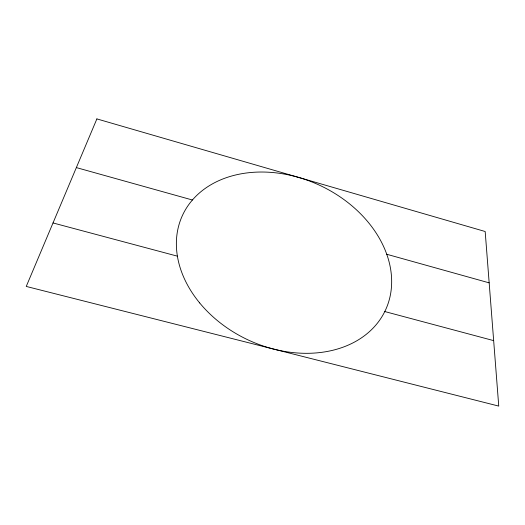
<?xml version="1.0" encoding="UTF-8"?>
<svg xmlns="http://www.w3.org/2000/svg" width="525" height="525" viewBox="0 0 525 525"><rect width="100%" height="100%" fill="white"/><g stroke="black" fill="none" stroke-linecap="round" stroke-linejoin="round"><path stroke-width="0.79" d="M53.018 222.948L177.404 256.167M384.792 311.548L493.664 340.627M76.355 167.593L192.419 200.005M386.748 254.264L489.175 282.857M96.882 118.906L26.25 286.433L498.75 406.094L485.179 231.512L96.882 118.906M199.69 302.951A112.009 85.194 25.2 0 0 384.123 312.861A112.009 85.194 25.2 0 0 268.236 172.207A112.009 85.194 25.2 0 0 199.69 302.951"/></g></svg>
